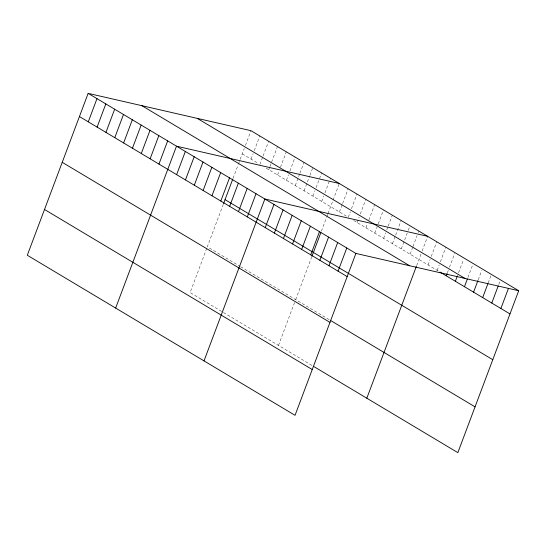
<?xml version="1.0" encoding="UTF-8"?>
<svg xmlns="http://www.w3.org/2000/svg" width="546" height="546" viewBox="0 0 546 546"><rect width="100%" height="100%" fill="white"/><g stroke="black" fill="none" stroke-linecap="round" stroke-linejoin="round"><path stroke-width="0.41" stroke-dasharray="2.73 2.05" d="M206.743 248.328L190.11 292.574L222.734 312.08M223.273 204.354L207.316 246.799L239.94 266.305M233.074 178.276L238.233 164.544M238.52 163.78L244.28 148.457M245.447 145.366L250.962 130.685M251.085 159.145L253.119 153.74M254.279 150.648L259.8 135.961M259.923 164.428L262.824 156.702M263.117 155.931L268.632 141.243M268.755 169.71L269.628 167.39M269.915 166.619L277.47 146.526M277.593 174.993L279.04 171.13M280.494 167.267L286.302 151.808M286.425 180.276L288.459 174.863M289.912 171L295.14 157.091M295.263 185.558L299.618 173.962M299.911 173.191L303.979 162.374M304.095 190.841L309.616 176.153M309.91 175.382L312.81 167.656M312.933 196.123L314.967 190.711M316.127 187.619L321.649 172.939M321.765 201.406L323.798 195.994M324.966 192.902L330.48 178.221M278.467 345.393L295.099 301.146M295.673 299.624L311.623 257.173M321.423 231.101L326.59 217.363M326.877 216.605L327.736 214.312M328.023 213.554L339.319 183.504M339.441 211.964L342.342 204.238M342.635 203.467L348.15 188.786M348.273 217.247L350.307 211.841M351.467 208.749L356.988 194.069M357.111 222.529L359.145 217.124M360.305 214.032L365.82 199.351M365.943 227.812L367.397 223.949M368.85 220.086L374.658 204.627M374.781 233.094L377.102 226.911M378.262 223.819L383.49 209.91M383.613 238.377L385.647 232.965M386.807 229.88L387.974 226.788M388.261 226.01L392.328 215.192M392.451 243.659L395.352 235.933M395.645 235.155L401.167 220.475M401.283 248.942L407.964 231.17M408.258 230.392L409.998 225.757M410.121 254.224L412.735 247.27M413.029 246.499L417.089 235.674M418.256 232.582L418.837 231.04M416.659 265.609L420.986 254.095M422.154 251.003L427.668 236.322M428.057 264.947L430.091 259.541M431.251 256.449L436.773 241.762M437.162 270.386L439.196 264.981M440.356 261.889L445.877 247.208M447.427 272.741L448.3 270.42M449.46 267.328L454.688 253.419M458.565 272.775L463.499 259.637M467.956 277.443L472.604 265.076M478.221 279.791L481.708 270.523M488.199 282.917L490.813 275.962M498.751 284.493L499.911 281.402M242.253 153.863L258.558 163.616M266.038 168.086L347.597 216.844M353.712 220.502L439.264 271.642M240.622 266.707L329.654 319.936M223.416 312.483L312.449 365.711"/><path stroke-width="0.82" d="M88.152 93.366L27.3 255.255L295.038 415.315L355.89 253.426L88.152 93.366L250.962 130.685L518.7 290.745L457.848 452.634L313.807 366.523M88.275 121.826L96.99 98.649M97.106 127.109L105.822 103.924M105.944 132.391L114.66 109.207M114.776 137.674L123.492 114.489M123.614 142.956L132.33 119.772M132.453 148.239L141.161 125.054M141.284 153.522L150 130.337M150.123 158.804L158.831 135.62M158.954 164.087L167.67 140.902M115.65 308.08L176.501 146.185L339.319 183.504M176.624 174.652L185.34 151.467M185.463 179.927L194.178 156.75M194.294 185.21L203.01 162.032M203.132 190.493L211.848 167.315M211.964 195.775L220.68 172.591M220.802 201.058L229.518 177.873M223.567 203.569L232.787 179.04M229.641 206.34L238.349 183.156M238.472 211.623L247.188 188.438M247.311 216.905L256.019 193.721M204.006 360.899L264.858 199.003L427.668 236.322M265.247 227.627L273.962 204.443M274.351 233.074L283.067 209.889M283.456 238.513L292.165 215.329M292.554 243.953L301.269 220.775M301.658 249.399L310.374 226.215M310.763 254.839L319.478 231.654M311.923 256.388L320.85 232.623M319.867 260.278L328.576 237.1M328.965 265.725L337.681 242.54M338.07 271.164L346.785 247.98M366.816 398.218L416.373 266.373M446.266 275.832L447.133 273.512M455.371 281.272L457.398 275.866M464.469 286.718L467.376 278.986M473.573 292.158L477.934 280.569M482.678 297.597L487.906 283.688M491.782 303.044L498.17 286.043M500.88 308.483L508.435 288.39M355.89 253.426L518.7 290.745M197.236 118.366L464.974 278.426M439.96 272.065L509.984 313.923M141.878 105.678L409.616 265.738M225.048 199.638L492.779 359.698M79.436 116.544L347.174 276.61M331.012 320.748L475.054 406.859M62.23 162.319L329.968 322.379M44.506 209.48L312.244 369.546"/></g></svg>
